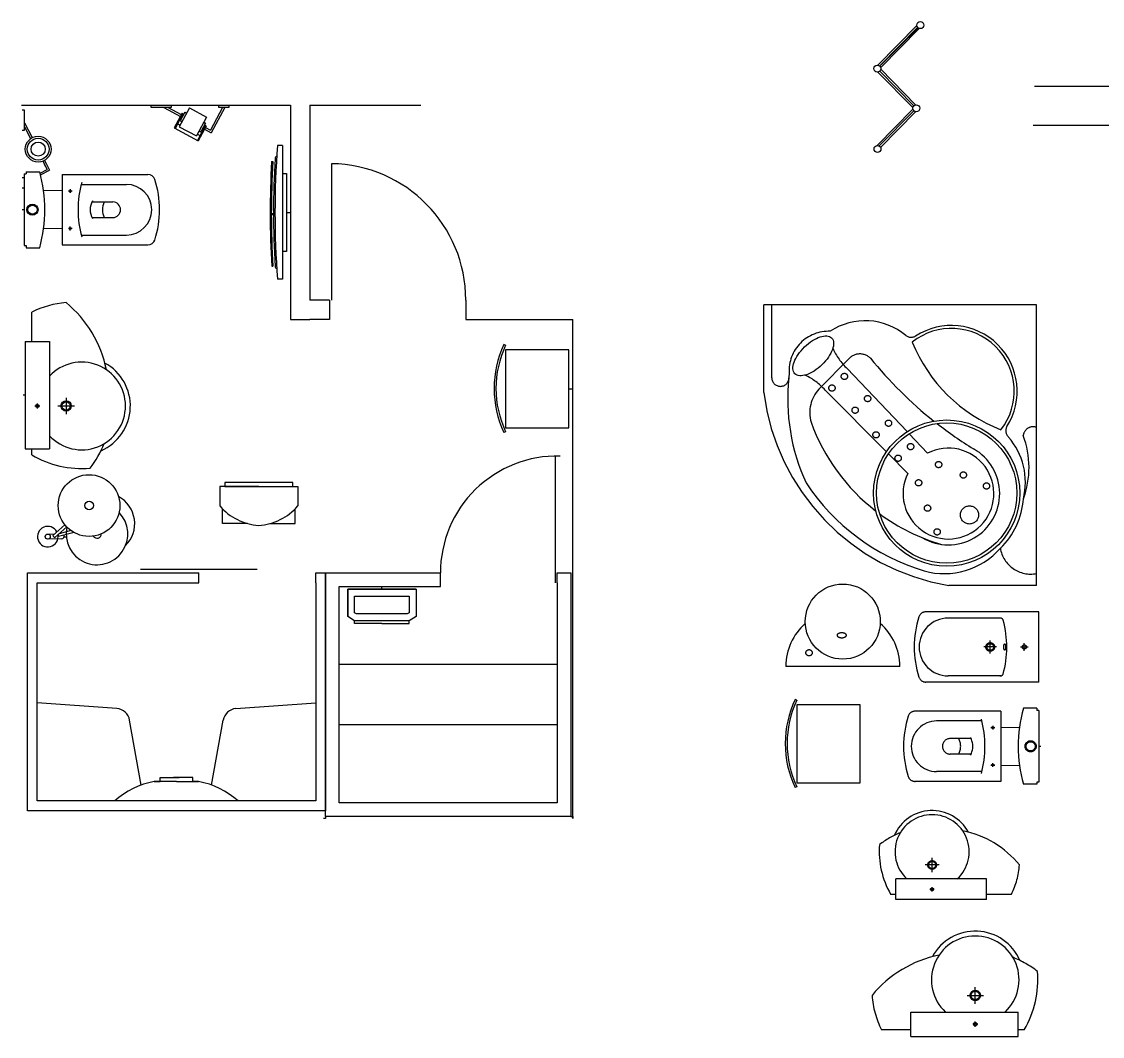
# Model space of a CAD drawing. Header units: millimetres. Extents: x -4763 to 645, y -25 to 217.
# Drawn here: x -55.84 to -50.29, y 3.13 to 8.34 of the extents above; entities that cross this region are included whole.
import ezdxf

# ---------------------------------------------------------------- set-up
doc = ezdxf.new("R2010")
doc.units = ezdxf.units.MM
doc.header["$LTSCALE"] = 0.5
doc.linetypes.add('ACAD_ISO10W100', pattern=[18.5, 12, -3, 0.5, -3])
doc.linetypes.add('DASHED', pattern=[15, 12, -3])
doc.layers.add('MEBEL', color=7, linetype='DASHED')

msp = doc.modelspace()

# ---------------------------------------------------------------- linework, layer by layer
at = {"layer": 'MEBEL', "color": 7, "linetype": 'Continuous'}
for p, q in [((-51.24679, 8.32217), (-51.44757, 8.11794)), ((-51.24276, 8.31201), (-51.43793, 8.11349)), ((-51.23434, 8.30631), (-51.43257, 8.10467)), ((-51.24043, 8.30966), (-51.43017, 8.11991)), ((-51.26736, 7.90019), (-51.44662, 8.08254)), ((-51.26236, 7.90938), (-51.43735, 8.08737)), ((-51.2531, 7.91421), (-51.43236, 8.09656)), ((-55.82749, 7.88778), (-55.83955, 7.88778)), ((-55.82749, 7.78491), (-55.82749, 7.88778)), ((-55.17681, 7.90037), (-55.17681, 7.91243)), ((-55.07393, 7.90037), (-55.17681, 7.90037)), ((-55.1115, 7.90037), (-55.02673, 7.8552)), ((-55.09023, 7.90037), (-55.02203, 7.86403)), ((-55.07393, 7.91243), (-55.07393, 7.90037)), ((-54.98086, 7.89875), (-55.03259, 7.80167)), ((-54.98086, 7.89875), (-54.89261, 7.85173)), ((-54.81049, 7.90037), (-54.87234, 7.78428)), ((-54.79916, 7.90037), (-54.86822, 7.77075)), ((-54.82891, 7.90037), (-54.82889, 7.91181)), ((-54.77747, 7.90037), (-54.82891, 7.90037)), ((-54.77747, 7.91243), (-54.77747, 7.90037)), ((-51.26736, 7.89298), (-51.45113, 7.70606)), ((-51.26236, 7.8838), (-51.4395, 7.70362)), ((-51.2531, 7.87896), (-51.43272, 7.69625)), ((-55.82749, 7.82247), (-55.78682, 7.74615)), ((-55.01816, 7.87129), (-55.05847, 7.79562)), ((-55.01374, 7.86894), (-55.05406, 7.79327)), ((-55.0038, 7.87698), (-55.02731, 7.83285)), ((-55.02731, 7.83285), (-55.01848, 7.82815)), ((-55.02232, 7.85285), (-55.0179, 7.8505)), ((-55.01374, 7.86894), (-55.01816, 7.87129)), ((-55.01761, 7.86168), (-55.0132, 7.85933)), ((-55.0038, 7.87698), (-54.99497, 7.87228)), ((-54.89261, 7.85173), (-54.94433, 7.75465)), ((-54.90672, 7.82525), (-54.89789, 7.82055)), ((-55.83955, 7.78491), (-55.82749, 7.78491)), ((-55.82749, 7.80121), (-55.79538, 7.74095)), ((-55.05847, 7.79562), (-54.93492, 7.72979)), ((-55.04095, 7.81787), (-55.02771, 7.81082)), ((-55.03259, 7.80167), (-54.94433, 7.75465)), ((-54.89901, 7.80781), (-54.93933, 7.73214)), ((-54.8946, 7.80546), (-54.93492, 7.72979)), ((-54.93023, 7.78113), (-54.9214, 7.77642)), ((-54.89789, 7.82055), (-54.9214, 7.77642)), ((-54.912, 7.79407), (-54.90758, 7.79172)), ((-54.9073, 7.8029), (-54.90288, 7.80055)), ((-54.90317, 7.78937), (-54.86822, 7.77075)), ((-54.8946, 7.80546), (-54.89901, 7.80781)), ((-54.89847, 7.7982), (-54.87234, 7.78428)), ((-54.86822, 7.77075), (-54.86822, 7.77075)), ((-54.86822, 7.77075), (-54.86822, 7.77075)), ((-54.93946, 7.7638), (-54.92622, 7.75675)), ((-54.50329, 7.70493, -0.70922), (-54.52893, 7.70493, -0.70922)), ((-54.50329, 7.70493, -0.70922), (-54.50329, 7.01993, -0.70922)), ((-55.73359, 7.62498), (-55.7114, 7.58332)), ((-55.72532, 7.60945), (-55.7114, 7.58332)), ((-55.7245, 7.62918), (-55.71649, 7.61415)), ((-55.71649, 7.61415), (-55.69787, 7.5792)), ((-54.5587, 7.6235, -1.53573), (-54.55269, 7.6235, -1.53573)), ((-54.25182, 7.61236), (-54.25182, 6.91198)), ((-55.82896, 7.56045), (-55.81812, 7.56045)), ((-55.82896, 7.56045), (-55.82896, 7.19212)), ((-55.81812, 7.57128), (-55.81812, 7.56045)), ((-55.81812, 7.57128), (-55.78162, 7.57128)), ((-55.81812, 7.57128), (-55.74884, 7.57128)), ((-55.74695, 7.56438), (-55.7114, 7.58332)), ((-55.74436, 7.55443), (-55.69787, 7.5792)), ((-55.69787, 7.5792), (-55.69787, 7.5792)), ((-55.69787, 7.5792), (-55.69787, 7.5792)), ((-55.63396, 7.55628), (-55.19352, 7.55628)), ((-55.63396, 7.55628), (-55.63396, 7.19628)), ((-54.50329, 7.56243, -0.89045), (-54.48181, 7.56243, -0.89045)), ((-54.48181, 7.56243, -0.89045), (-54.48181, 7.16243, 0.89045)), ((-55.82896, 7.53988), (-55.83893, 7.53987)), ((-55.53597, 7.50628), (-55.30396, 7.50628)), ((-55.83955, 7.48845), (-55.82896, 7.48845)), ((-55.63396, 7.47284), (-55.72881, 7.47426)), ((-55.58201, 7.47221), (-55.60201, 7.47221)), ((-55.59201, 7.48221), (-55.59201, 7.46221)), ((-55.48011, 7.41628), (-55.3738, 7.41628)), ((-55.48011, 7.33628), (-55.3738, 7.33628)), ((-54.5601, 7.35749, -0.69929), (-54.54893, 7.35749, -0.69929)), ((-54.56009, 7.35149, -0.69929), (-54.54892, 7.35149, -0.69929)), ((-55.63396, 7.27973), (-55.72881, 7.27831)), ((-55.58201, 7.28036), (-55.60201, 7.28036)), ((-55.59201, 7.27036), (-55.59201, 7.29036)), ((-55.53597, 7.24628), (-55.30396, 7.24628)), ((-55.82896, 7.19212), (-55.81812, 7.19212)), ((-55.81812, 7.19212), (-55.81812, 7.18128)), ((-55.81812, 7.18128), (-55.78162, 7.18128)), ((-55.81812, 7.18128), (-55.74884, 7.18128)), ((-55.63396, 7.19628), (-55.50993, 7.19628)), ((-55.50993, 7.19628), (-55.19352, 7.19628)), ((-54.48181, 7.16243, 0.89045), (-54.50329, 7.16243, -0.70922)), ((-54.55779, 7.08587, -0.69929), (-54.55178, 7.08587, -0.69929)), ((-54.50329, 7.01993, -0.70922), (-54.52893, 7.01993, -0.70922)), ((-55.78993, 6.69935), (-55.78993, 6.85038)), ((-55.82359, 6.69935), (-55.82359, 6.14935)), ((-55.82359, 6.69935), (-55.69859, 6.69935)), ((-55.69859, 6.69935), (-55.69859, 6.14935)), ((-53.35735, 6.68115), (-53.36625, 6.68518)), ((-53.03235, 6.65657), (-53.35735, 6.65657)), ((-53.35735, 6.65657), (-53.35735, 6.25657)), ((-53.03235, 6.25657), (-53.03235, 6.65657)), ((-55.76109, 6.35635), (-55.76109, 6.38235)), ((-55.61359, 6.41135), (-55.61359, 6.32735)), ((-55.77414, 6.36935), (-55.74805, 6.36935)), ((-55.65642, 6.36935), (-55.57076, 6.36935)), ((-53.35761, 6.23685), (-53.36639, 6.2327)), ((-53.35735, 6.25657), (-53.03235, 6.25657)), ((-55.82359, 6.14935), (-55.69859, 6.14935)), ((-55.78993, 6.11774), (-55.78993, 6.14935)), ((-53.10235, 5.46252), (-53.10235, 6.11243)), ((-55.61919, 5.75943, -0.08531), (-55.68116, 5.7052)), ((-55.60997, 5.7489, -0.08531), (-55.67194, 5.69466)), ((-55.57173, 5.71954, -0.10002), (-55.65208, 5.69897, -0.02205)), ((-55.58802, 5.72982, -0.08758), (-55.64985, 5.71399, -0.02759)), ((-55.70798, 5.71188), (-55.67215, 5.71309)), ((-55.63574, 5.6883), (-55.70711, 5.6859)), ((-55.65482, 5.70965, -0.02205), (-55.65208, 5.69897, -0.02205)), ((-55.61247, 5.69667, -0.0716), (-55.62431, 5.69598, -0.05828)), ((-55.81235, 4.29252), (-55.81235, 5.51252)), ((-55.81235, 5.51252), (-54.93235, 5.51252)), ((-55.23235, 5.53252), (-54.63235, 5.53252)), ((-54.93235, 5.46252), (-54.93235, 5.51252)), ((-54.33235, 5.51252), (-54.28235, 5.51252)), ((-54.33235, 5.46252), (-54.33235, 5.51252)), ((-54.28235, 4.26252), (-54.28235, 5.51252)), ((-54.28235, 5.51252), (-53.69235, 5.51252)), ((-54.28235, 5.51252), (-54.28235, 4.29252)), ((-53.69235, 5.44252), (-53.69235, 5.51252)), ((-53.09235, 5.51252), (-53.02235, 5.51252)), ((-53.09235, 5.46252), (-53.09235, 5.51252)), ((-53.02235, 5.51252), (-53.02235, 4.26252)), ((-55.76235, 4.34252), (-55.76235, 5.46252)), ((-55.76235, 5.46252), (-54.93235, 5.46252)), ((-54.33235, 5.46252), (-54.33235, 4.34252)), ((-54.21235, 4.33252), (-54.21235, 5.44252)), ((-54.21235, 5.44252), (-53.69235, 5.44252)), ((-53.99235, 5.42852), (-53.99235, 5.44252)), ((-53.09235, 5.46252), (-53.09235, 4.33252)), ((-53.81735, 5.42852), (-54.16735, 5.42852)), ((-54.16735, 5.42852), (-54.16735, 5.28852)), ((-54.16735, 5.28852), (-54.16735, 5.42852)), ((-54.16735, 5.42852), (-53.81735, 5.42852)), ((-54.13235, 5.30833), (-54.13235, 5.39352)), ((-54.13235, 5.39352), (-53.85235, 5.39352)), ((-53.85235, 5.39352), (-53.85235, 5.30833)), ((-53.81735, 5.42852), (-53.81735, 5.28852)), ((-53.81735, 5.42852), (-53.81735, 5.28852)), ((-54.13235, 5.26752), (-54.16735, 5.28852)), ((-54.12266, 5.30252), (-54.13235, 5.30833)), ((-53.86205, 5.30252), (-54.12266, 5.30252)), ((-53.85235, 5.30833), (-53.86205, 5.30252)), ((-53.81735, 5.28852), (-53.85235, 5.26752)), ((-53.85235, 5.26752), (-54.13235, 5.26752)), ((-54.13235, 5.25352), (-54.13235, 5.26752)), ((-53.99235, 5.25352), (-54.13235, 5.25352)), ((-53.99235, 5.25352), (-53.85235, 5.25352)), ((-53.85235, 5.25352), (-53.85235, 5.26752)), ((-53.09235, 5.04252), (-54.21235, 5.04252)), ((-55.35304, 4.8165), (-55.76235, 4.84652)), ((-54.74166, 4.8165), (-54.33235, 4.84652)), ((-55.2279, 4.42398), (-55.28743, 4.75735)), ((-54.86681, 4.42398), (-54.80728, 4.75735)), ((-53.09235, 4.73252), (-54.21235, 4.73252)), ((-55.04735, 4.44252), (-55.16088, 4.44252)), ((-55.16088, 4.44252), (-55.13088, 4.44252)), ((-55.13088, 4.44252), (-55.13088, 4.46252)), ((-55.13088, 4.46252), (-55.03263, 4.46252)), ((-54.96383, 4.46252), (-55.06208, 4.46252)), ((-55.04735, 4.44252), (-54.93383, 4.44252)), ((-54.96383, 4.44252), (-54.96383, 4.46252)), ((-54.93383, 4.44252), (-54.96383, 4.44252)), ((-54.33235, 4.34252), (-55.76235, 4.34252)), ((-53.09235, 4.33252), (-54.21235, 4.33252)), ((-54.28235, 4.29252), (-55.81235, 4.29252)), ((-53.02235, 4.26252), (-54.28235, 4.26252))]:
    msp.add_line(p, q, dxfattribs=at)
at = {"layer": 'MEBEL', "linetype": 'Continuous', "ltscale": 0.7}
msp.add_line((-48.3834, 8.00806), (-50.6437, 8.00806), dxfattribs=at)
at = {"layer": 'MEBEL', "color": 1, "linetype": 'Continuous'}
for p, q in [((-55.84181, 7.91243), (-55.44181, 7.91243)), ((-55.84181, 7.91243), (-54.46181, 7.91243)), ((-54.46181, 7.91243), (-54.46181, 6.81243)), ((-54.36181, 7.91243), (-54.36181, 6.91243)), ((-54.36181, 7.91243), (-53.79335, 7.91243)), ((-54.48181, 7.36243), (-54.46181, 7.36243)), ((-54.26181, 6.91243), (-54.36181, 6.91243)), ((-54.26181, 6.91243), (-54.26181, 6.81243)), ((-53.56181, 6.91243), (-53.56181, 6.81243)), ((-54.46181, 6.81243), (-54.36181, 6.81243)), ((-54.26181, 6.81243), (-54.36181, 6.81243)), ((-53.56181, 6.81243), (-53.01235, 6.81243)), ((-53.01235, 4.25252), (-53.01235, 6.81243)), ((-53.03235, 6.45657), (-53.01235, 6.45657)), ((-55.82359, 6.42435), (-55.83359, 6.42435)), ((-54.28235, 4.25252), (-54.29235, 4.25252)), ((-54.28235, 4.26252), (-54.28235, 4.25252)), ((-53.02235, 4.26252), (-53.01235, 4.26252)), ((-53.01235, 4.26252), (-53.01235, 4.25252))]:
    msp.add_line(p, q, dxfattribs=at)
at = {"layer": 'MEBEL', "color": 251, "ltscale": 100}
msp.add_line((-50.2437, 7.80806), (-50.64895, 7.80806), dxfattribs=at)
at = {"layer": 'MEBEL', "color": 5, "linetype": 'Continuous'}
msp.add_line((-55.82896, 7.37628), (-55.83896, 7.37628), dxfattribs=at)
at = {"layer": 'MEBEL', "linetype": 'ACAD_ISO10W100'}
for p, q in [((-50.63214, 6.88756), (-52.03214, 6.88756)), ((-52.03214, 6.43756), (-52.03214, 6.88756)), ((-51.99122, 6.51395), (-51.99122, 6.88756)), ((-50.63214, 5.44756), (-50.63214, 6.88756)), ((-51.59408, 6.61332), (-51.74966, 6.45583)), ((-51.29674, 6.23768), (-51.60446, 6.56108)), ((-51.90226, 6.53879), (-51.90322, 6.51353)), ((-51.40323, 6.13415), (-51.71783, 6.45086)), ((-51.19148, 6.12705), (-51.28621, 6.22661)), ((-51.2934, 6.02359), (-51.39246, 6.12331)), ((-50.63214, 5.44756), (-51.08214, 5.44756)), ((-50.62017, 5.31266, -2.33531), (-51.20061, 5.31266, -2.33531)), ((-50.81646, 5.28096, -2.33531), (-51.08656, 5.28096, -2.33531)), ((-50.62017, 4.95266, -2.33531), (-50.62017, 5.31266, -2.33531)), ((-50.87017, 5.099, -2.33531), (-50.87017, 5.16632, -2.33531)), ((-50.83717, 5.13266, -2.33531), (-50.90317, 5.13266, -2.33531)), ((-50.71517, 5.13266, -2.33531), (-50.67517, 5.13266, -2.33531)), ((-50.69517, 5.11232, -2.33531), (-50.69517, 5.153, -2.33531)), ((-51.33446, 5.03322), (-51.91946, 5.03322)), ((-50.62017, 4.95266, -2.33531), (-51.20061, 4.95266, -2.33531)), ((-50.81646, 4.98437, -2.33531), (-51.08656, 4.98437, -2.33531)), ((-51.86304, 4.85986), (-51.87195, 4.8639)), ((-51.53805, 4.83528), (-51.86305, 4.83528)), ((-51.86305, 4.83528), (-51.86305, 4.43528)), ((-51.53805, 4.43528), (-51.53805, 4.83528)), ((-50.81515, 4.80302, -2.33531), (-51.25558, 4.80302, -2.33531)), ((-50.81515, 4.80302, -2.33531), (-50.81515, 4.44302, -2.33531)), ((-50.63098, 4.81802, -2.33531), (-50.70026, 4.81802, -2.33531)), ((-50.63098, 4.81802, -2.33531), (-50.66748, 4.81802, -2.33531)), ((-50.63098, 4.81802, -2.33531), (-50.63098, 4.80719, -2.33531)), ((-50.62015, 4.80719, -2.33531), (-50.63098, 4.80719, -2.33531)), ((-50.62015, 4.80719, -2.33531), (-50.62015, 4.43885, -2.33531)), ((-50.91313, 4.75302, -2.33531), (-51.14515, 4.75302, -2.33531)), ((-50.86709, 4.71894, -2.33531), (-50.84709, 4.71894, -2.33531)), ((-50.85709, 4.72894, -2.33531), (-50.85709, 4.70894, -2.33531)), ((-50.81515, 4.71957, -2.33531), (-50.72029, 4.72099, -2.33531)), ((-50.96899, 4.66302, -2.33531), (-51.0753, 4.66302, -2.33531)), ((-50.62015, 4.62302, -2.33531), (-50.61015, 4.62302, -2.33531)), ((-50.96899, 4.58302, -2.33531), (-51.0753, 4.58302, -2.33531)), ((-50.86709, 4.52709, -2.33531), (-50.84709, 4.52709, -2.33531)), ((-50.85709, 4.51709, -2.33531), (-50.85709, 4.53709, -2.33531)), ((-50.81515, 4.52646, -2.33531), (-50.72029, 4.52504, -2.33531)), ((-50.81515, 4.44302, -2.33531), (-51.25558, 4.44302, -2.33531)), ((-50.91313, 4.49302, -2.33531), (-51.14515, 4.49302, -2.33531)), ((-50.63098, 4.43885, -2.33531), (-50.63098, 4.42802, -2.33531)), ((-50.62015, 4.43885, -2.33531), (-50.63098, 4.43885, -2.33531)), ((-51.86331, 4.41557), (-51.87209, 4.41141)), ((-51.86305, 4.43528), (-51.53805, 4.43528)), ((-50.63098, 4.42802, -2.33531), (-50.70026, 4.42802, -2.33531)), ((-50.63098, 4.42802, -2.33531), (-50.66748, 4.42802, -2.33531)), ((-51.16845, 3.97795), (-51.16845, 4.05042)), ((-51.13292, 4.01418), (-51.20399, 4.01418)), ((-50.88927, 3.94227), (-51.35457, 3.94227)), ((-51.35457, 3.83652), (-51.35457, 3.94227)), ((-50.88927, 3.83652), (-50.88927, 3.94227)), ((-51.17945, 3.8894), (-51.15746, 3.8894)), ((-51.16845, 3.87836), (-51.16845, 3.90043)), ((-51.38131, 3.865), (-51.35457, 3.865)), ((-50.88927, 3.83652), (-51.35457, 3.83652)), ((-50.88927, 3.865), (-50.7615, 3.865)), ((-50.94699, 3.30191), (-50.94699, 3.38757)), ((-50.98899, 3.34474), (-50.90499, 3.34474)), ((-51.27699, 3.25974), (-50.72699, 3.25974)), ((-51.27699, 3.13474), (-51.27699, 3.25974)), ((-50.72699, 3.13474), (-50.72699, 3.25974)), ((-51.27699, 3.1684), (-51.42802, 3.1684)), ((-50.93399, 3.19724), (-50.95999, 3.19724)), ((-50.94699, 3.18419), (-50.94699, 3.21028)), ((-50.69538, 3.1684), (-50.72699, 3.1684)), ((-51.27699, 3.13474), (-50.72699, 3.13474))]:
    msp.add_line(p, q, dxfattribs=at)
at = {"layer": 'MEBEL', "color": 7}
for points in [[(-54.62435, 5.95615), (-54.82435, 5.95615), (-54.82435, 5.85615)], [(-54.62435, 5.95615), (-54.42435, 5.95615), (-54.42435, 5.85615)], [(-54.68237, 5.7662), (-54.81047, 5.7662), (-54.81047, 5.84122)], [(-54.56634, 5.7662), (-54.43824, 5.7662), (-54.43824, 5.84122)]]:
    msp.add_lwpolyline(points, dxfattribs=at)
msp.add_lwpolyline([(-54.44935, 5.97615), (-54.79935, 5.97615), (-54.79935, 5.95615), (-54.44935, 5.95615)], close=True, dxfattribs=at)
for points in [[(-54.62435, 5.75615, -0.1991416), (-54.82435, 5.85615, 3)], [(-54.62435, 5.75615, 0.1991416), (-54.42435, 5.85615, -3)]]:
    msp.add_lwpolyline(points, format="xyb", dxfattribs=at)
at = {"layer": 'MEBEL', "color": 7, "linetype": 'Continuous'}
for centre, radius in [((-51.2289, 8.32339), 0.01793), ((-51.44993, 8.10016), 0.01793), ((-51.24979, 7.89659), 0.01793), ((-55.7568, 7.68706), 0.06628), ((-55.7568, 7.68706), 0.05628), ((-55.7568, 7.68706), 0.03628), ((-51.44878, 7.68828), 0.01793), ((-55.59201, 7.47221), 0.00511), ((-55.78614, 7.37628), 0.02864), ((-55.78614, 7.37628), 0.02364), ((-55.59201, 7.28036), 0.00511), ((-55.61359, 6.36935), 0.02636), ((-55.61359, 6.36935), 0.02136), ((-55.76109, 6.36935), 0.00851), ((-55.49557, 5.85832, -0.24913), 0.1583), ((-55.49557, 5.85832, -0.24913), 0.02189), ((-55.70754, 5.69889), 0.013)]:
    msp.add_circle(centre, radius, dxfattribs=at)
at = {"layer": 'MEBEL', "linetype": 'ACAD_ISO10W100'}
for centre, radius in [((-51.61869, 6.52087), 0.01617), ((-51.68272, 6.46121), 0.01617), ((-51.49942, 6.40723), 0.01617), ((-51.56346, 6.34756), 0.01617), ((-51.0937, 5.92231), 0.37508), ((-51.0937, 5.92231), 0.36008), ((-51.39218, 6.28088), 0.01617), ((-51.45622, 6.22121), 0.01617), ((-51.27893, 6.16089), 0.01617), ((-51.34297, 6.10122), 0.01617), ((-51.13517, 6.06861), 0.01617), ((-51.23793, 5.97517), 0.01617), ((-51.00805, 6.01514), 0.01617), ((-50.88925, 5.95889), 0.01617), ((-51.19189, 5.84517), 0.01617), ((-50.97661, 5.81031), 0.04666), ((-51.1426, 5.72332), 0.01617), ((-50.87017, 5.13266, -2.33531), 0.02228), ((-50.87017, 5.13266, -2.33531), 0.01728), ((-50.69517, 5.13266, -2.33531), 0.0108), ((-50.85709, 4.71894, -2.33531), 0.00511), ((-50.66296, 4.62302, -2.33531), 0.02864), ((-50.66296, 4.62302, -2.33531), 0.02364), ((-50.85709, 4.52709, -2.33531), 0.00511), ((-51.16845, 4.01418), 0.0223), ((-51.16845, 4.01418), 0.01807), ((-51.16845, 3.8894), 0.0072), ((-50.94699, 3.34474), 0.02636), ((-50.94699, 3.34474), 0.02136), ((-50.94699, 3.19724), 0.00851)]:
    msp.add_circle(centre, radius, dxfattribs=at)
at = {"layer": 'MEBEL', "linetype": 'ACAD_ISO10W100', "ltscale": 100}
for centre, radius in [((-51.62696, 5.26306), 0.19266), ((-51.80019, 5.10295), 0.01605)]:
    msp.add_circle(centre, radius, dxfattribs=at)
at = {"layer": 'MEBEL', "color": 7, "linetype": 'Continuous'}
for centre, radius, start, end in [((-49.79012, 7.36243, -0.70922), 4.75117, 175.86611, 184.13389), ((-49.95675, 7.36243, -0.69929), 4.60935, 176.7531, 183.43984), ((-49.95675, 7.36243, -0.69929), 4.60335, 176.74886, 183.44433), ((-49.93958, 7.36243, -0.69929), 4.60935, 176.55567, 183.44433), ((-54.52806, 7.63951, -0.69929), 0.01254, 110.75085, 180.69922), ((-54.26181, 6.91243), 0.7, 0, 89.1823), ((-56.44839, 7.37628), 0.72621, 344.42403, 15.57597), ((-55.19367, 7.51774), 0.03854, 21.26696, 89.77762), ((-55.01875, 7.37628), 0.53331, 164.78095, 195.21905), ((-55.30396, 7.37628), 0.13, 270, 90), ((-55.65356, 7.37628), 0.5196, 342.59358, 17.40642), ((-55.40443, 7.37628), 0.0856, 148.28488, 211.71512), ((-55.34163, 7.37628), 0.0856, 152.14176, 207.85824), ((-55.3738, 7.37628), 0.04, 270, 90), ((-55.19367, 7.23483), 0.03854, 270.22238, 338.73304), ((-54.52806, 7.08536, -0.69929), 0.01254, 179.30078, 249.24915), ((-55.57995, 6.43615), 0.46441, 94.15476, 116.88179), ((-55.99249, 6.43715), 0.59765, 11.37954, 50.6557), ((-52.88454, 6.45879), 0.53226, 154.82743, 205.13646), ((-52.88613, 6.45872), 0.52108, 154.73122, 205.20019), ((-55.53359, 6.36935), 0.225, 222.83343, 137.16657), ((-55.53359, 6.36935), 0.25, 293.40484, 61.54947), ((-55.92454, 6.38113), 0.54638, 322.6103, 337.98408), ((-55.52942, 6.56857), 0.52069, 239.97854, 274.29434), ((-53.09222, 5.51246), 0.60013, 88.67839, 179.99495), ((-55.41978, 5.76567, -0.24913), 0.1583, 314.71231, 61.49974), ((-55.455, 5.71292, -0.24913), 0.1583, 167.11304, 44.06698), ((-55.70754, 5.69889), 0.05277, 27.34602, 10.88606), ((-55.66542, 5.70967), 0.01636, 195.8647, 246.51836), ((-55.63618, 5.70129), 0.013, 271.92765, 21.85467), ((-55.455, 5.71292, -0.24913), 0.02189, 211.32262, 359.8574), ((-55.35831, 4.74469), 0.072, 10.12467, 85.80533), ((-54.7364, 4.74469), 0.072, 94.19467, 169.87533), ((-55.0812, 4.02392), 0.42611, 100.77639, 131.61001), ((-55.0135, 4.02392), 0.42611, 48.38999, 79.22361)]:
    msp.add_arc(centre, radius, start, end, dxfattribs=at)
at = {"layer": 'MEBEL', "linetype": 'ACAD_ISO10W100'}
for centre, radius, start, end in [((-51.51169, 6.48247), 0.32415, 49.91915, 123.66555), ((-51.06945, 6.44488), 0.33728, 327.56617, 122.99513), ((-51.70017, 6.55004), 0.2024, 87.51209, 183.187), ((-51.27589, 6.76879), 0.04692, 234.72547, 305.99885), ((-51.06945, 6.44488), 0.32228, 322.16617, 128.53292), ((-51.3691, 6.80592), 0.33962, 204.47657, 226.13096), ((-50.52047, 7.0006), 0.80889, 202.04594, 248.65315), ((-51.53876, 6.55821), 0.07808, 31.30556, 135.11404), ((-49.87218, 7.91515), 2.07181, 218.85772, 231.59416), ((-51.94722, 6.51395), 0.044, 180, 359.44227), ((-50.89645, 6.40188), 1.01294, 173.67191, 204.97754), ((-51.9692, 6.22249), 0.33962, 42.25518, 63.90957), ((-50.89256, 6.58029), 1.14848, 187.13893, 260.49869), ((-51.61722, 6.33507), 0.17924, 137.63944, 195.89932), ((-50.83959, 6.62959), 1.01024, 199.88515, 232.30628), ((-49.87218, 7.91515), 2.07181, 232.16034, 238.47931), ((-50.74403, 6.24286), 0.0459, 152.59129, 225.8481), ((-50.6501, 6.21126), 0.05132, 69.51792, 173.16563), ((-51.13524, 6.05333), 0.46413, 339.77536, 20.69656), ((-51.04536, 5.97741), 0.35582, 346.25712, 40.80138), ((-51.08462, 5.91984), 0.23314, 153.57552, 117.28045), ((-51.08462, 5.91984), 0.26314, 239.7066, 60.57307), ((-50.89256, 6.58029), 1.10348, 213.31888, 253.31221), ((-51.0937, 5.92231), 0.39508, 314.19307, 355.7283), ((-50.83959, 6.62959), 1.01024, 233.71114, 253.86524), ((-51.10559, 5.89108), 0.38217, 254.23412, 318.74012), ((-50.66284, 5.66431), 0.1575, 189.23234, 281.23962), ((-50.74057, 5.13266, -2.33531), 0.5196, 162.59358, 197.40642), ((-51.20046, 5.27412, -2.33531), 0.03854, 90.22238, 158.73304), ((-51.08656, 5.13266, -2.33531), 0.1483, 90, 270), ((-50.81885, 5.26455, -2.33531), 0.01658, 17.743, 98.28175), ((-51.31849, 5.13266, -2.33531), 0.53331, 344.78095, 14.87874), ((-50.81885, 5.00077, -2.33531), 0.01658, 261.71825, 342.257), ((-51.20046, 4.9912, -2.33531), 0.03854, 201.26696, 269.77762), ((-51.39024, 4.6375), 0.53226, 154.82743, 205.13646), ((-51.39183, 4.63743), 0.52108, 154.73122, 205.20019), ((-50.79555, 4.62302, -2.33531), 0.5196, 162.59358, 197.40642), ((-51.25543, 4.76447, -2.33531), 0.03854, 90.22238, 158.73304), ((-50.00071, 4.62302, -2.33531), 0.72621, 164.42403, 195.57597), ((-51.14515, 4.62302, -2.33531), 0.13, 90, 270), ((-51.43036, 4.62302, -2.33531), 0.53331, 344.78095, 15.21905), ((-51.0753, 4.62302, -2.33531), 0.04, 90, 270), ((-51.10748, 4.62302, -2.33531), 0.0856, 332.14176, 27.85824), ((-51.04467, 4.62302, -2.33531), 0.0856, 328.28488, 31.71512), ((-51.25543, 4.48156, -2.33531), 0.03854, 201.26696, 269.77762), ((-51.16845, 4.08186), 0.2115, 28.45053, 156.59516), ((-51.16845, 4.08186), 0.19035, 312.83343, 227.16657), ((-51.15849, 3.75112), 0.46224, 112.01592, 127.3897), ((-51.11109, 3.69363), 0.50561, 39.3443, 78.62046), ((-50.99991, 4.08539), 0.4405, 175.70566, 210.02146), ((-51.11194, 4.04265), 0.39289, 333.11821, 355.84524), ((-50.94699, 3.42474), 0.25, 23.40484, 151.54947), ((-50.94699, 3.42474), 0.225, 312.83343, 227.16657), ((-51.0148, 2.96584), 0.59765, 101.37954, 140.6557), ((-50.95877, 3.03379), 0.54638, 52.6103, 67.98408), ((-51.14622, 3.42891), 0.52069, 329.97854, 4.29434), ((-51.01379, 3.37838), 0.46441, 184.15476, 206.88179)]:
    msp.add_arc(centre, radius, start, end, dxfattribs=at)
at = {"layer": 'MEBEL', "linetype": 'ACAD_ISO10W100', "ltscale": 100}
for start, end in [(131.13564, 180), (0, 48.86436)]:
    msp.add_arc((-51.62696, 5.03322), 0.2925, start, end, dxfattribs=at)
at = {"layer": 'MEBEL', "linetype": 'ACAD_ISO10W100'}
for centre, major_axis, ratio in [((-51.77843, 6.6266), (-0.09427, -0.09165), 0.4861688), ((-50.79596, 5.13266, -2.33531), (0, 0.01641), 0.2780448)]:
    msp.add_ellipse(centre, major_axis=major_axis, ratio=ratio, dxfattribs=at)
at = {"layer": 'MEBEL', "linetype": 'ACAD_ISO10W100', "ltscale": 100, "extrusion": (0, 0, -1)}
msp.add_ellipse((-51.63233, 5.19273), major_axis=(0.02383, 0), ratio=0.5320401, dxfattribs=at)

doc.saveas('drawing.dxf')
